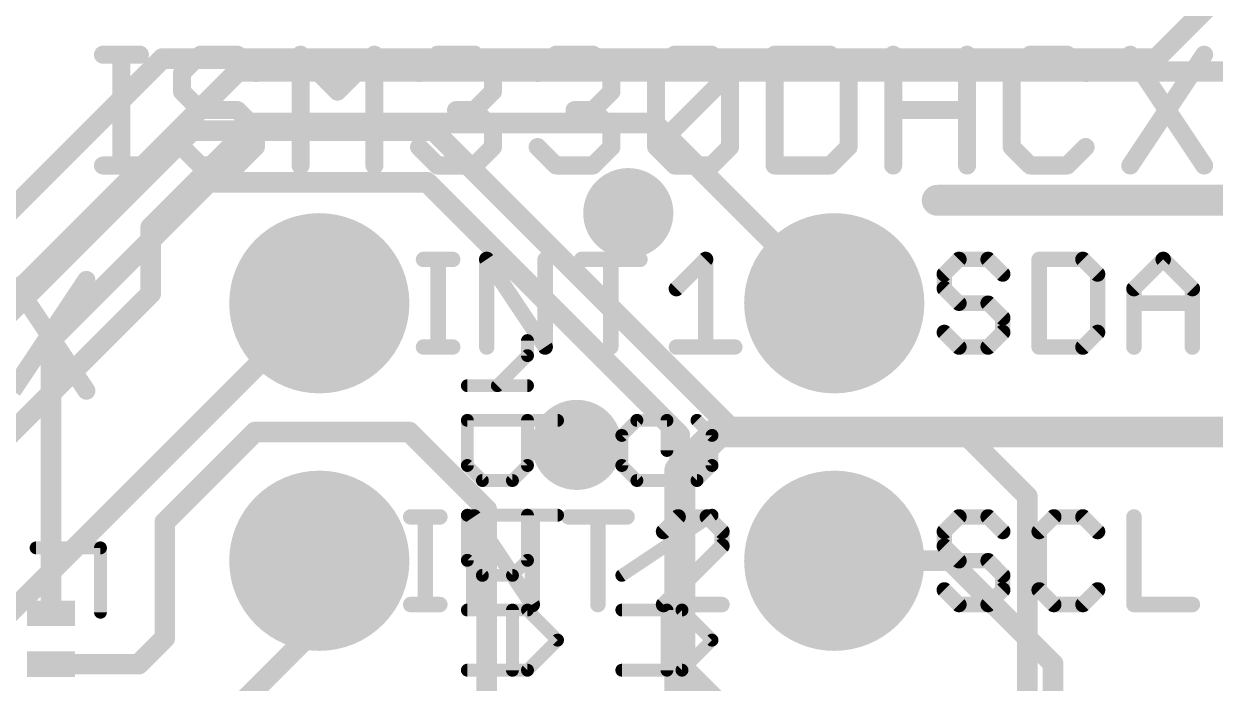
# Model space of a CAD drawing. Extents: x -6.4 to 50.9, y -4.9 to 29.2.
# Drawn here: x 28.83 to 40.59, y 11.49 to 18 of the extents above; entities that cross this region are included whole.
import ezdxf

# ---------------------------------------------------------------- set-up
doc = ezdxf.new("R2010")
doc.units = 0
for name, color, linetype in [('1', 12, 'CONTINUOUS'), ('16', 5, 'CONTINUOUS'), ('17', 110, 'CONTINUOUS'), ('18', 110, 'CONTINUOUS'), ('21', 40, 'CONTINUOUS'), ('22', 6, 'CONTINUOUS')]:
    doc.layers.add(name, color=color, linetype=linetype)

# ---------------------------------------------------------------- blocks, each defined once
blk = doc.blocks.new('ROUNDP')
at = {"const_width": 0.5}
blk.add_lwpolyline([(0, -0.25, 1), (0, 0.25, 1), (0, -0.25)], format="xyb", dxfattribs=at)
blk = doc.blocks.new('RECT')
blk.add_solid([(-0.5, -0.5), (0.5, -0.5), (-0.5, 0.5), (0.5, 0.5)])
blk = doc.blocks.new('ROUNDV')
at = {"const_width": 0.5}
blk.add_lwpolyline([(0, -0.25, 1), (0, 0.25, 1), (0, -0.25)], format="xyb", dxfattribs=at)

msp = doc.modelspace()

# ---------------------------------------------------------------- linework, layer by layer
at = {"layer": '1', "const_width": 0.2032}
for points in [[(41.402, 19.05), (40.005, 17.653)], [(27.9146, 15.367), (30.2006, 17.653)], [(30.2006, 17.653), (40.005, 17.653)], [(30.4935, 16.9418), (28.44, 14.8883)], [(30.4935, 16.9418), (32.8795, 16.9418)], [(32.8795, 16.9418), (35.8513, 13.97)], [(30.6578, 16.4338), (29.1025, 14.8785)], [(30.6578, 16.4338), (32.8128, 16.4338)], [(32.8128, 16.4338), (35.306, 13.9406)], [(29.1025, 12.18), (29.1025, 14.8785)], [(30.226, 13.081), (31.115, 13.97)], [(31.115, 13.97), (32.639, 13.97)], [(32.639, 13.97), (33.401, 13.208)], [(35.306, 13.9406), (35.306, 11.684)], [(35.8513, 13.97), (38.1, 13.97)], [(38.735, 13.335), (38.1, 13.97)], [(38.735, 6.985), (38.735, 13.335)], [(33.401, 13.208), (33.401, 11.049)], [(30.226, 11.938), (30.226, 13.081)], [(31.75, 12.065), (31.75, 12.7)], [(31.75, 12.065), (30.865, 11.18)], [(29.968, 11.68), (30.226, 11.938)], [(29.1025, 11.68), (29.968, 11.68)], [(35.306, 11.684), (36.83, 10.16)]]:
    msp.add_lwpolyline(points, dxfattribs=at)
at = {"layer": '1', "const_width": 0.1016}
for points in [[(30.2006, 17.7038, 1), (30.2006, 17.6022)], [(30.2365, 17.6171, 1), (30.1647, 17.6889)], [(40.005, 17.6022, 1), (40.005, 17.7038)], [(39.9691, 17.6889, 1), (40.0409, 17.6171)], [(30.4935, 16.9926, 1), (30.4935, 16.891)], [(30.5294, 16.9059, 1), (30.4576, 16.9777)], [(32.9154, 16.9777, 1), (32.8436, 16.9059)], [(32.8795, 16.891, 1), (32.8795, 16.9926)], [(30.6578, 16.4846, 1), (30.6578, 16.383)], [(30.6937, 16.3979, 1), (30.6219, 16.4697)], [(32.8487, 16.4697, 1), (32.7768, 16.3979)], [(32.8128, 16.383, 1), (32.8128, 16.4846)], [(29.1533, 14.8785, 1), (29.0517, 14.8785)], [(29.0666, 14.9144, 1), (29.1384, 14.8426)], [(31.115, 14.0208, 1), (31.115, 13.9192)], [(31.1509, 13.9341, 1), (31.0791, 14.0059)], [(32.6749, 14.0059, 1), (32.6031, 13.9341)], [(32.639, 13.9192, 1), (32.639, 14.0208)], [(35.3568, 13.9406, 1), (35.2552, 13.9406)], [(35.2701, 13.9046, 1), (35.3419, 13.9765)], [(35.8513, 14.0208, 1), (35.8513, 13.9192)], [(35.8154, 13.9341, 1), (35.8872, 14.0059)], [(38.1359, 14.0059, 1), (38.0641, 13.9341)], [(38.1, 13.9192, 1), (38.1, 14.0208)], [(38.7858, 13.335, 1), (38.6842, 13.335)], [(38.6991, 13.2991, 1), (38.7709, 13.3709)], [(33.4518, 13.208, 1), (33.3502, 13.208)], [(33.3651, 13.1721, 1), (33.4369, 13.2439)], [(30.2768, 13.081, 1), (30.1752, 13.081)], [(30.1901, 13.1169, 1), (30.2619, 13.0451)], [(31.8008, 12.7, 1), (31.6992, 12.7)], [(29.0517, 12.18, 1), (29.1533, 12.18)], [(31.6992, 12.065, 1), (31.8008, 12.065)], [(31.7859, 12.0291, 1), (31.7141, 12.1009)], [(30.1752, 11.938, 1), (30.2768, 11.938)], [(30.2619, 11.9021, 1), (30.1901, 11.9739)], [(29.1025, 11.7308, 1), (29.1025, 11.6292)], [(29.9321, 11.7159, 1), (30.0039, 11.6441)], [(29.968, 11.6292, 1), (29.968, 11.7308)], [(35.3419, 11.7199, 1), (35.2701, 11.6481)], [(35.2552, 11.684, 1), (35.3568, 11.684)]]:
    msp.add_lwpolyline(points, format="xyb", dxfattribs=at)
at = {"layer": '16'}
for points, const_width in [([(30.9443, 17.526), (27.0927, 13.6743)], 0.2032), ([(30.9443, 17.526), (42.926, 17.526)], 0.2032), ([(31.115, 17.018), (30.0863, 15.9893)], 0.2032), ([(31.115, 17.018), (35.052, 17.018)], 0.2032), ([(35.052, 17.018), (36.83, 15.24)], 0.2032), ([(30.0863, 15.9893), (30.0863, 15.334)], 0.2032), ([(30.0863, 15.334), (26.1493, 11.397)], 0.2032), ([(26.416, 9.906), (31.75, 15.24)], 0.2032), ([(35.306, 13.589), (35.687, 13.97)], 0.3048), ([(43.561, 13.97), (35.687, 13.97)], 0.3048), ([(35.306, 10.16), (35.306, 13.589)], 0.3048), ([(37.973, 12.7), (36.83, 12.7)], 0.2032), ([(38.989, 11.684), (37.973, 12.7)], 0.2032), ([(38.989, 7.493), (38.989, 11.684)], 0.2032)]:
    msp.add_lwpolyline(points, dxfattribs=dict(at, const_width=const_width))
for points, const_width in [([(30.9443, 17.5768, 1), (30.9443, 17.4752)], 0.1016), ([(30.9802, 17.4901, 1), (30.9084, 17.5619)], 0.1016), ([(31.115, 17.0688, 1), (31.115, 16.9672)], 0.1016), ([(31.1509, 16.9821, 1), (31.0791, 17.0539)], 0.1016), ([(35.0879, 17.0539, 1), (35.0161, 16.9821)], 0.1016), ([(35.052, 16.9672, 1), (35.052, 17.0688)], 0.1016), ([(30.1371, 15.9893, 1), (30.0355, 15.9893)], 0.1016), ([(30.0504, 16.0252, 1), (30.1222, 15.9534)], 0.1016), ([(30.1222, 15.2981, 1), (30.0504, 15.3699)], 0.1016), ([(30.0355, 15.334, 1), (30.1371, 15.334)], 0.1016), ([(31.7859, 15.2041, 1), (31.7141, 15.2759)], 0.1016), ([(36.7941, 15.2041, 1), (36.8659, 15.2759)], 0.1016), ([(35.687, 14.0462, 1), (35.687, 13.8938)], 0.1524), ([(35.7409, 13.9161, 1), (35.6331, 14.0239)], 0.1524), ([(35.3822, 13.589, 1), (35.2298, 13.589)], 0.1524), ([(35.2521, 13.6429, 1), (35.3599, 13.5351)], 0.1524), ([(36.83, 12.7508, 1), (36.83, 12.6492)], 0.1016), ([(38.0089, 12.7359, 1), (37.9371, 12.6641)], 0.1016), ([(37.973, 12.6492, 1), (37.973, 12.7508)], 0.1016), ([(39.0398, 11.684, 1), (38.9382, 11.684)], 0.1016), ([(38.9531, 11.6481, 1), (39.0249, 11.7199)], 0.1016)]:
    msp.add_lwpolyline(points, format="xyb", dxfattribs=dict(at, const_width=const_width))
at = {"layer": '21'}
for points, const_width in [([(29.6158, 17.7365, 1), (29.6158, 17.6476)], 0.0889), ([(29.8424, 17.692, 1), (29.7535, 17.692)], 0.0889), ([(29.9802, 17.6476, 1), (29.9802, 17.7365)], 0.0889), ([(30.5776, 17.7365, 1), (30.5776, 17.6476)], 0.0889), ([(30.609, 17.6606, 1), (30.5462, 17.7235)], 0.0889), ([(30.9734, 17.7235, 1), (30.9105, 17.6606)], 0.0889), ([(30.942, 17.6476, 1), (30.942, 17.7365)], 0.0889), ([(31.6092, 17.692, 1), (31.5203, 17.692)], 0.0889), ([(31.5962, 17.7235, 1), (31.5334, 17.6606)], 0.0889), ([(32.338, 17.692, 1), (32.2491, 17.692)], 0.0889), ([(32.325, 17.6606, 1), (32.2621, 17.7235)], 0.0889), ([(32.9164, 17.7365, 1), (32.9164, 17.6476)], 0.0889), ([(32.9478, 17.6606, 1), (32.885, 17.7235)], 0.0889), ([(33.3122, 17.7235, 1), (33.2493, 17.6606)], 0.0889), ([(33.2808, 17.6476, 1), (33.2808, 17.7365)], 0.0889), ([(34.0858, 17.7365, 1), (34.0858, 17.6476)], 0.0889), ([(34.1172, 17.6606, 1), (34.0543, 17.7235)], 0.0889), ([(34.4816, 17.7235, 1), (34.4187, 17.6606)], 0.0889), ([(34.4502, 17.6476, 1), (34.4502, 17.7365)], 0.0889), ([(35.2552, 17.7365, 1), (35.2552, 17.6476)], 0.0889), ([(35.2866, 17.6606, 1), (35.2237, 17.7235)], 0.0889), ([(35.651, 17.7235, 1), (35.5881, 17.6606)], 0.0889), ([(35.6196, 17.6476, 1), (35.6196, 17.7365)], 0.0889), ([(36.2424, 17.7365, 1), (36.2424, 17.6476)], 0.0889), ([(36.2868, 17.692, 1), (36.1979, 17.692)], 0.0889), ([(36.8204, 17.7235, 1), (36.7575, 17.6606)], 0.0889), ([(36.7889, 17.6476, 1), (36.7889, 17.7365)], 0.0889), ([(37.4562, 17.692, 1), (37.3673, 17.692)], 0.0889), ([(38.185, 17.692, 1), (38.0961, 17.692)], 0.0889), ([(38.7634, 17.7365, 1), (38.7634, 17.6476)], 0.0889), ([(38.7948, 17.6606, 1), (38.7319, 17.7235)], 0.0889), ([(39.1592, 17.7235, 1), (39.0963, 17.6606)], 0.0889), ([(39.1277, 17.6476, 1), (39.1277, 17.7365)], 0.0889), ([(39.7876, 17.7167, 1), (39.7136, 17.6674)], 0.0889), ([(40.5163, 17.6674, 1), (40.4423, 17.7167)], 0.0889), ([(30.4399, 17.5098, 1), (30.351, 17.5098)], 0.0889), ([(30.364, 17.5413, 1), (30.4268, 17.4784)], 0.0889), ([(31.0927, 17.4784, 1), (31.1556, 17.5413)], 0.0889), ([(32.7028, 17.5413, 1), (32.7656, 17.4784)], 0.0889), ([(33.5074, 17.5098, 1), (33.4185, 17.5098)], 0.0889), ([(33.4315, 17.4784, 1), (33.4944, 17.5413)], 0.0889), ([(33.8722, 17.5413, 1), (33.935, 17.4784)], 0.0889), ([(34.6768, 17.5098, 1), (34.5879, 17.5098)], 0.0889), ([(34.6009, 17.4784, 1), (34.6638, 17.5413)], 0.0889), ([(35.1174, 17.5098, 1), (35.0285, 17.5098)], 0.0889), ([(35.0416, 17.5413, 1), (35.1044, 17.4784)], 0.0889), ([(35.8462, 17.5098, 1), (35.7573, 17.5098)], 0.0889), ([(35.8332, 17.4784, 1), (35.7703, 17.5413)], 0.0889), ([(35.7703, 17.4784, 1), (35.8332, 17.5413)], 0.0889), ([(37.0156, 17.5098, 1), (36.9267, 17.5098)], 0.0889), ([(36.9397, 17.4784, 1), (37.0026, 17.5413)], 0.0889), ([(38.5497, 17.5413, 1), (38.6126, 17.4784)], 0.0889), ([(38.6256, 17.5098, 1), (38.5367, 17.5098)], 0.0889), ([(39.2785, 17.4784, 1), (39.3414, 17.5413)], 0.0889), ([(30.4268, 17.3591, 1), (30.364, 17.2962)], 0.0889), ([(31.8977, 17.3591, 1), (31.9606, 17.2962)], 0.0889), ([(31.8977, 17.2962, 1), (31.9606, 17.3591)], 0.0889), ([(33.4944, 17.2962, 1), (33.4315, 17.3591)], 0.0889), ([(34.6638, 17.2962, 1), (34.6009, 17.3591)], 0.0889), ([(30.351, 17.3277, 1), (30.4399, 17.3277)], 0.0889), ([(33.4185, 17.3277, 1), (33.5074, 17.3277)], 0.0889), ([(34.5879, 17.3277, 1), (34.6768, 17.3277)], 0.0889), ([(30.5776, 17.1899, 1), (30.5776, 17.101)], 0.0889), ([(30.5462, 17.114, 1), (30.609, 17.1769)], 0.0889), ([(30.9734, 17.1769, 1), (30.9105, 17.114)], 0.0889), ([(30.942, 17.101, 1), (30.942, 17.1899)], 0.0889), ([(33.0986, 17.1899, 1), (33.0986, 17.101)], 0.0889), ([(33.3122, 17.1769, 1), (33.2493, 17.114)], 0.0889), ([(33.2493, 17.1769, 1), (33.3122, 17.114)], 0.0889), ([(33.2808, 17.101, 1), (33.2808, 17.1899)], 0.0889), ([(34.268, 17.1899, 1), (34.268, 17.101)], 0.0889), ([(34.4816, 17.1769, 1), (34.4187, 17.114)], 0.0889), ([(34.4187, 17.1769, 1), (34.4816, 17.114)], 0.0889), ([(34.4502, 17.101, 1), (34.4502, 17.1899)], 0.0889), ([(37.4118, 17.1899, 1), (37.4118, 17.101)], 0.0889), ([(38.1405, 17.101, 1), (38.1405, 17.1899)], 0.0889), ([(31.1686, 16.9633, 1), (31.0797, 16.9633)], 0.0889), ([(33.5074, 16.9633, 1), (33.4185, 16.9633)], 0.0889), ([(34.6768, 16.9633, 1), (34.5879, 16.9633)], 0.0889), ([(31.0927, 16.9318, 1), (31.1556, 16.9947)], 0.0889), ([(33.4315, 16.9318, 1), (33.4944, 16.9947)], 0.0889), ([(34.6009, 16.9318, 1), (34.6638, 16.9947)], 0.0889), ([(30.4268, 16.8125, 1), (30.364, 16.7497)], 0.0889), ([(31.0797, 16.7811, 1), (31.1686, 16.7811)], 0.0889), ([(31.1556, 16.7497, 1), (31.0927, 16.8125)], 0.0889), ([(32.7656, 16.8125, 1), (32.7028, 16.7497)], 0.0889), ([(33.4185, 16.7811, 1), (33.5074, 16.7811)], 0.0889), ([(33.4944, 16.7497, 1), (33.4315, 16.8125)], 0.0889), ([(33.935, 16.8125, 1), (33.8722, 16.7497)], 0.0889), ([(34.5879, 16.7811, 1), (34.6768, 16.7811)], 0.0889), ([(34.6638, 16.7497, 1), (34.6009, 16.8125)], 0.0889), ([(35.1044, 16.8125, 1), (35.0416, 16.7497)], 0.0889), ([(35.0416, 16.8125, 1), (35.1044, 16.7497)], 0.0889), ([(35.0285, 16.7811, 1), (35.1174, 16.7811)], 0.0889), ([(35.7573, 16.7811, 1), (35.8462, 16.7811)], 0.0889), ([(35.8332, 16.7497, 1), (35.7703, 16.8125)], 0.0889), ([(36.9267, 16.7811, 1), (37.0156, 16.7811)], 0.0889), ([(37.0026, 16.7497, 1), (36.9397, 16.8125)], 0.0889), ([(38.6126, 16.8125, 1), (38.5497, 16.7497)], 0.0889), ([(38.5367, 16.7811, 1), (38.6256, 16.7811)], 0.0889), ([(39.3414, 16.7497, 1), (39.2785, 16.8125)], 0.0889), ([(29.6158, 16.6434, 1), (29.6158, 16.5544)], 0.0889), ([(29.7535, 16.5989, 1), (29.8424, 16.5989)], 0.0889), ([(29.9802, 16.5544, 1), (29.9802, 16.6434)], 0.0889), ([(30.5776, 16.6434, 1), (30.5776, 16.5544)], 0.0889), ([(30.5462, 16.5675, 1), (30.609, 16.6303)], 0.0889), ([(30.9105, 16.6303, 1), (30.9734, 16.5675)], 0.0889), ([(30.942, 16.5544, 1), (30.942, 16.6434)], 0.0889), ([(31.5203, 16.5989, 1), (31.6092, 16.5989)], 0.0889), ([(32.2491, 16.5989, 1), (32.338, 16.5989)], 0.0889), ([(32.9164, 16.6434, 1), (32.9164, 16.5544)], 0.0889), ([(32.885, 16.5675, 1), (32.9478, 16.6303)], 0.0889), ([(33.2493, 16.6303, 1), (33.3122, 16.5675)], 0.0889), ([(33.2808, 16.5544, 1), (33.2808, 16.6434)], 0.0889), ([(34.0858, 16.6434, 1), (34.0858, 16.5544)], 0.0889), ([(34.0543, 16.5675, 1), (34.1172, 16.6303)], 0.0889), ([(34.4187, 16.6303, 1), (34.4816, 16.5675)], 0.0889), ([(34.4502, 16.5544, 1), (34.4502, 16.6434)], 0.0889), ([(35.2552, 16.6434, 1), (35.2552, 16.5544)], 0.0889), ([(35.2237, 16.5675, 1), (35.2866, 16.6303)], 0.0889), ([(35.5881, 16.6303, 1), (35.651, 16.5675)], 0.0889), ([(35.6196, 16.5544, 1), (35.6196, 16.6434)], 0.0889), ([(36.2424, 16.6434, 1), (36.2424, 16.5544)], 0.0889), ([(36.1979, 16.5989, 1), (36.2868, 16.5989)], 0.0889), ([(36.7575, 16.6303, 1), (36.8204, 16.5675)], 0.0889), ([(36.7889, 16.5544, 1), (36.7889, 16.6434)], 0.0889), ([(37.3673, 16.5989, 1), (37.4562, 16.5989)], 0.0889), ([(38.0961, 16.5989, 1), (38.185, 16.5989)], 0.0889), ([(38.7634, 16.6434, 1), (38.7634, 16.5544)], 0.0889), ([(38.7319, 16.5675, 1), (38.7948, 16.6303)], 0.0889), ([(39.0963, 16.6303, 1), (39.1592, 16.5675)], 0.0889), ([(39.1277, 16.5544, 1), (39.1277, 16.6434)], 0.0889), ([(39.7136, 16.6236, 1), (39.7876, 16.5742)], 0.0889), ([(40.4423, 16.5742, 1), (40.5163, 16.6236)], 0.0889), ([(37.846, 16.3322, 1), (37.846, 16.1798)], 0.1524), ([(32.7781, 15.7106, 1), (32.7781, 15.6344)], 0.0762), ([(32.9602, 15.6725, 1), (32.884, 15.6725)], 0.0762), ([(33.0662, 15.6344, 1), (33.0662, 15.7106)], 0.0762), ([(33.4335, 15.6937, 1), (33.3701, 15.6514)], 0.0762), ([(33.4399, 15.6725, 1), (33.3637, 15.6725)], 0.0762), ([(34.0161, 15.6725, 1), (33.9399, 15.6725)], 0.0762), ([(34.3373, 15.7106, 1), (34.3373, 15.6344)], 0.0762), ([(34.6635, 15.6725, 1), (34.5873, 15.6725)], 0.0762), ([(34.9135, 15.6344, 1), (34.9135, 15.7106)], 0.0762), ([(35.599, 15.6725, 1), (35.5228, 15.6725)], 0.0762), ([(35.5879, 15.6456, 1), (35.534, 15.6995)], 0.0762), ([(38.06, 15.7106, 1), (38.06, 15.6344)], 0.0762), ([(38.0869, 15.6456, 1), (38.033, 15.6995)], 0.0762), ([(38.375, 15.6995, 1), (38.3211, 15.6456)], 0.0762), ([(38.3481, 15.6344, 1), (38.3481, 15.7106)], 0.0762), ([(38.8895, 15.6725, 1), (38.8133, 15.6725)], 0.0762), ([(38.8514, 15.7106, 1), (38.8514, 15.6344)], 0.0762), ([(39.3106, 15.6995, 1), (39.2567, 15.6456)], 0.0762), ([(39.2836, 15.6344, 1), (39.2836, 15.7106)], 0.0762), ([(40.102, 15.6995, 1), (40.0481, 15.6456)], 0.0762), ([(40.102, 15.6456, 1), (40.0481, 15.6995)], 0.0762), ([(29.4891, 15.4459, 1), (29.4152, 15.4952)], 0.0889), ([(37.954, 15.5285, 1), (37.8778, 15.5285)], 0.0762), ([(37.889, 15.5554, 1), (37.9429, 15.5015)], 0.0762), ([(38.4652, 15.5015, 1), (38.5191, 15.5554)], 0.0762), ([(39.4658, 15.5285, 1), (39.3896, 15.5285)], 0.0762), ([(39.4007, 15.5015, 1), (39.4546, 15.5554)], 0.0762), ([(35.2459, 15.4114, 1), (35.2997, 15.3575)], 0.0762), ([(37.9429, 15.4114, 1), (37.889, 15.3575)], 0.0762), ([(37.8778, 15.3844, 1), (37.954, 15.3844)], 0.0762), ([(39.76, 15.4114, 1), (39.8139, 15.3575)], 0.0762), ([(39.8251, 15.3844, 1), (39.7489, 15.3844)], 0.0762), ([(40.4013, 15.3844, 1), (40.3251, 15.3844)], 0.0762), ([(40.3362, 15.3575, 1), (40.3901, 15.4114)], 0.0762), ([(38.06, 15.2785, 1), (38.06, 15.2023)], 0.0762), ([(38.033, 15.2134, 1), (38.0869, 15.2673)], 0.0762), ([(38.375, 15.2673, 1), (38.3211, 15.2134)], 0.0762), ([(38.3481, 15.2023, 1), (38.3481, 15.2785)], 0.0762), ([(39.787, 15.2785, 1), (39.787, 15.2023)], 0.0762), ([(40.3632, 15.2023, 1), (40.3632, 15.2785)], 0.0762), ([(38.5302, 15.0963, 1), (38.454, 15.0963)], 0.0762), ([(38.4652, 15.0694, 1), (38.5191, 15.1233)], 0.0762), ([(37.9429, 14.9792, 1), (37.889, 14.9253)], 0.0762), ([(38.454, 14.9523, 1), (38.5302, 14.9523)], 0.0762), ([(38.5191, 14.9253, 1), (38.4652, 14.9792)], 0.0762), ([(39.3896, 14.9523, 1), (39.4658, 14.9523)], 0.0762), ([(39.4546, 14.9253, 1), (39.4007, 14.9792)], 0.0762), ([(32.7781, 14.8463, 1), (32.7781, 14.7701)], 0.0762), ([(32.884, 14.8082, 1), (32.9602, 14.8082)], 0.0762), ([(33.0662, 14.7701, 1), (33.0662, 14.8463)], 0.0762), ([(33.3637, 14.8082, 1), (33.4399, 14.8082)], 0.0762), ([(33.9399, 14.8082, 1), (34.0161, 14.8082)], 0.0762), ([(33.9463, 14.7871, 1), (34.0097, 14.8293)], 0.0762), ([(34.5873, 14.8082, 1), (34.6635, 14.8082)], 0.0762), ([(35.2728, 14.8463, 1), (35.2728, 14.7701)], 0.0762), ([(35.5228, 14.8082, 1), (35.599, 14.8082)], 0.0762), ([(35.849, 14.7701, 1), (35.849, 14.8463)], 0.0762), ([(38.06, 14.8463, 1), (38.06, 14.7701)], 0.0762), ([(38.033, 14.7813, 1), (38.0869, 14.8351)], 0.0762), ([(38.3211, 14.8351, 1), (38.375, 14.7813)], 0.0762), ([(38.3481, 14.7701, 1), (38.3481, 14.8463)], 0.0762), ([(38.8514, 14.8463, 1), (38.8514, 14.7701)], 0.0762), ([(38.8133, 14.8082, 1), (38.8895, 14.8082)], 0.0762), ([(39.2567, 14.8351, 1), (39.3106, 14.7813)], 0.0762), ([(39.2836, 14.7701, 1), (39.2836, 14.8463)], 0.0762), ([(39.7489, 14.8082, 1), (39.8251, 14.8082)], 0.0762), ([(40.3251, 14.8082, 1), (40.4013, 14.8082)], 0.0762), ([(29.4152, 14.3527, 1), (29.4891, 14.4021)], 0.0889), ([(32.6511, 13.1706, 1), (32.6511, 13.0944)], 0.0762), ([(32.8332, 13.1325, 1), (32.757, 13.1325)], 0.0762), ([(32.9392, 13.0944, 1), (32.9392, 13.1706)], 0.0762), ([(33.3065, 13.1537, 1), (33.2431, 13.1114)], 0.0762), ([(33.3129, 13.1325, 1), (33.2367, 13.1325)], 0.0762), ([(33.8891, 13.1325, 1), (33.8129, 13.1325)], 0.0762), ([(34.2103, 13.1706, 1), (34.2103, 13.0944)], 0.0762), ([(34.5365, 13.1325, 1), (34.4603, 13.1325)], 0.0762), ([(34.7865, 13.0944, 1), (34.7865, 13.1706)], 0.0762), ([(35.2899, 13.1706, 1), (35.2899, 13.0944)], 0.0762), ([(35.3168, 13.1056, 1), (35.2629, 13.1595)], 0.0762), ([(35.6049, 13.1595, 1), (35.551, 13.1056)], 0.0762), ([(35.578, 13.0944, 1), (35.578, 13.1706)], 0.0762), ([(38.06, 13.1706, 1), (38.06, 13.0944)], 0.0762), ([(38.0869, 13.1056, 1), (38.033, 13.1595)], 0.0762), ([(38.375, 13.1595, 1), (38.3211, 13.1056)], 0.0762), ([(38.3481, 13.0944, 1), (38.3481, 13.1706)], 0.0762), ([(38.9955, 13.1706, 1), (38.9955, 13.0944)], 0.0762), ([(39.0224, 13.1056, 1), (38.9686, 13.1595)], 0.0762), ([(39.3106, 13.1595, 1), (39.2567, 13.1056)], 0.0762), ([(39.2836, 13.0944, 1), (39.2836, 13.1706)], 0.0762), ([(39.8251, 13.1325, 1), (39.7489, 13.1325)], 0.0762), ([(35.1189, 13.0154, 1), (35.1727, 12.9615)], 0.0762), ([(35.7601, 12.9885, 1), (35.6839, 12.9885)], 0.0762), ([(35.6951, 12.9615, 1), (35.749, 13.0154)], 0.0762), ([(37.954, 12.9885, 1), (37.8778, 12.9885)], 0.0762), ([(37.889, 13.0154, 1), (37.9429, 12.9615)], 0.0762), ([(38.4652, 12.9615, 1), (38.5191, 13.0154)], 0.0762), ([(38.8895, 12.9885, 1), (38.8133, 12.9885)], 0.0762), ([(38.8245, 13.0154, 1), (38.8784, 12.9615)], 0.0762), ([(39.4007, 12.9615, 1), (39.4546, 13.0154)], 0.0762), ([(28.956, 12.8588, 1), (28.956, 12.7952)], 0.0635), ([(29.6227, 12.827, 1), (29.5593, 12.827)], 0.0635), ([(29.591, 12.7952, 1), (29.591, 12.8588)], 0.0635), ([(35.6839, 12.8444, 1), (35.7601, 12.8444)], 0.0762), ([(35.749, 12.8175, 1), (35.6951, 12.8714)], 0.0762), ([(37.9429, 12.8714, 1), (37.889, 12.8175)], 0.0762), ([(37.8778, 12.8444, 1), (37.954, 12.8444)], 0.0762), ([(38.06, 12.7385, 1), (38.06, 12.6623)], 0.0762), ([(38.033, 12.6734, 1), (38.0869, 12.7273)], 0.0762), ([(38.375, 12.7273, 1), (38.3211, 12.6734)], 0.0762), ([(38.3481, 12.6623, 1), (38.3481, 12.7385)], 0.0762), ([(38.5302, 12.5563, 1), (38.454, 12.5563)], 0.0762), ([(38.4652, 12.5294, 1), (38.5191, 12.5833)], 0.0762), ([(37.9429, 12.4392, 1), (37.889, 12.3853)], 0.0762), ([(38.5191, 12.3853, 1), (38.4652, 12.4392)], 0.0762), ([(38.8784, 12.4392, 1), (38.8245, 12.3853)], 0.0762), ([(39.4546, 12.3853, 1), (39.4007, 12.4392)], 0.0762), ([(32.6511, 12.3063, 1), (32.6511, 12.2301)], 0.0762), ([(32.9392, 12.2301, 1), (32.9392, 12.3063)], 0.0762), ([(35.1458, 12.3063, 1), (35.1458, 12.2301)], 0.0762), ([(35.722, 12.2301, 1), (35.722, 12.3063)], 0.0762), ([(38.06, 12.3063, 1), (38.06, 12.2301)], 0.0762), ([(38.3481, 12.2301, 1), (38.3481, 12.3063)], 0.0762), ([(38.454, 12.4123, 1), (38.5302, 12.4123)], 0.0762), ([(38.8133, 12.4123, 1), (38.8895, 12.4123)], 0.0762), ([(38.9955, 12.3063, 1), (38.9955, 12.2301)], 0.0762), ([(39.2836, 12.2301, 1), (39.2836, 12.3063)], 0.0762), ([(39.787, 12.3063, 1), (39.787, 12.2301)], 0.0762), ([(40.3632, 12.2301, 1), (40.3632, 12.3063)], 0.0762), ([(29.5593, 12.192, 1), (29.6227, 12.192)], 0.0635), ([(32.757, 12.2682, 1), (32.8332, 12.2682)], 0.0762), ([(33.2367, 12.2682, 1), (33.3129, 12.2682)], 0.0762), ([(33.8129, 12.2682, 1), (33.8891, 12.2682)], 0.0762), ([(33.8193, 12.2471, 1), (33.8827, 12.2893)], 0.0762), ([(34.4603, 12.2682, 1), (34.5365, 12.2682)], 0.0762), ([(35.1189, 12.2951, 1), (35.1727, 12.2413)], 0.0762), ([(38.033, 12.2413, 1), (38.0869, 12.2951)], 0.0762), ([(38.3211, 12.2951, 1), (38.375, 12.2413)], 0.0762), ([(38.9686, 12.2413, 1), (39.0224, 12.2951)], 0.0762), ([(39.2567, 12.2951, 1), (39.3106, 12.2413)], 0.0762), ([(39.7489, 12.2682, 1), (39.8251, 12.2682)], 0.0762)]:
    msp.add_lwpolyline(points, format="xyb", dxfattribs=dict(at, const_width=const_width))
for points, const_width in [([(29.6158, 17.692), (29.9802, 17.692)], 0.1778), ([(29.798, 16.5989), (29.798, 17.692)], 0.1778), ([(30.5776, 17.692), (30.3954, 17.5098)], 0.1778), ([(30.942, 17.692), (30.5776, 17.692)], 0.1778), ([(31.1242, 17.5098), (30.942, 17.692)], 0.1778), ([(31.5648, 16.5989), (31.5648, 17.692)], 0.1778), ([(31.5648, 17.692), (31.9292, 17.3277)], 0.1778), ([(31.9292, 17.3277), (32.2936, 17.692)], 0.1778), ([(32.2936, 17.692), (32.2936, 16.5989)], 0.1778), ([(32.7342, 17.5098), (32.9164, 17.692)], 0.1778), ([(32.9164, 17.692), (33.2808, 17.692)], 0.1778), ([(33.2808, 17.692), (33.4629, 17.5098)], 0.1778), ([(33.9036, 17.5098), (34.0858, 17.692)], 0.1778), ([(34.0858, 17.692), (34.4502, 17.692)], 0.1778), ([(34.4502, 17.692), (34.6323, 17.5098)], 0.1778), ([(35.073, 17.5098), (35.2552, 17.692)], 0.1778), ([(35.2552, 17.692), (35.6196, 17.692)], 0.1778), ([(35.6196, 17.692), (35.8017, 17.5098)], 0.1778), ([(36.2424, 17.692), (36.2424, 16.5989)], 0.1778), ([(36.7889, 17.692), (36.2424, 17.692)], 0.1778), ([(36.9711, 17.5098), (36.7889, 17.692)], 0.1778), ([(37.4118, 16.5989), (37.4118, 17.692)], 0.1778), ([(38.1405, 17.692), (38.1405, 16.5989)], 0.1778), ([(38.7634, 17.692), (38.5812, 17.5098)], 0.1778), ([(39.1277, 17.692), (38.7634, 17.692)], 0.1778), ([(39.3099, 17.5098), (39.1277, 17.692)], 0.1778), ([(39.7506, 17.692), (40.4793, 16.5989)], 0.1778), ([(40.4793, 17.692), (39.7506, 16.5989)], 0.1778), ([(30.3954, 17.5098), (30.3954, 17.3277)], 0.1778), ([(33.4629, 17.5098), (33.4629, 17.3277)], 0.1778), ([(34.6323, 17.5098), (34.6323, 17.3277)], 0.1778), ([(35.073, 16.7811), (35.073, 17.5098)], 0.1778), ([(35.073, 16.7811), (35.8017, 17.5098)], 0.1778), ([(35.8017, 17.5098), (35.8017, 16.7811)], 0.1778), ([(36.9711, 16.7811), (36.9711, 17.5098)], 0.1778), ([(38.5812, 17.5098), (38.5812, 16.7811)], 0.1778), ([(30.3954, 17.3277), (30.5776, 17.1455)], 0.1778), ([(33.4629, 17.3277), (33.2808, 17.1455)], 0.1778), ([(34.6323, 17.3277), (34.4502, 17.1455)], 0.1778), ([(30.5776, 17.1455), (30.942, 17.1455)], 0.1778), ([(30.942, 17.1455), (31.1242, 16.9633)], 0.1778), ([(33.2808, 17.1455), (33.0986, 17.1455)], 0.1778), ([(33.2808, 17.1455), (33.4629, 16.9633)], 0.1778), ([(34.4502, 17.1455), (34.268, 17.1455)], 0.1778), ([(34.4502, 17.1455), (34.6323, 16.9633)], 0.1778), ([(37.4118, 17.1455), (38.1405, 17.1455)], 0.1778), ([(31.1242, 16.9633), (31.1242, 16.7811)], 0.1778), ([(33.4629, 16.9633), (33.4629, 16.7811)], 0.1778), ([(34.6323, 16.9633), (34.6323, 16.7811)], 0.1778), ([(30.5776, 16.5989), (30.3954, 16.7811)], 0.1778), ([(31.1242, 16.7811), (30.942, 16.5989)], 0.1778), ([(32.9164, 16.5989), (32.7342, 16.7811)], 0.1778), ([(33.4629, 16.7811), (33.2808, 16.5989)], 0.1778), ([(34.0858, 16.5989), (33.9036, 16.7811)], 0.1778), ([(34.6323, 16.7811), (34.4502, 16.5989)], 0.1778), ([(35.2552, 16.5989), (35.073, 16.7811)], 0.1778), ([(35.8017, 16.7811), (35.6196, 16.5989)], 0.1778), ([(36.7889, 16.5989), (36.9711, 16.7811)], 0.1778), ([(38.5812, 16.7811), (38.7634, 16.5989)], 0.1778), ([(39.1277, 16.5989), (39.3099, 16.7811)], 0.1778), ([(29.6158, 16.5989), (29.9802, 16.5989)], 0.1778), ([(30.942, 16.5989), (30.5776, 16.5989)], 0.1778), ([(33.2808, 16.5989), (32.9164, 16.5989)], 0.1778), ([(34.4502, 16.5989), (34.0858, 16.5989)], 0.1778), ([(35.6196, 16.5989), (35.2552, 16.5989)], 0.1778), ([(36.2424, 16.5989), (36.7889, 16.5989)], 0.1778), ([(38.7634, 16.5989), (39.1277, 16.5989)], 0.1778), ([(40.767, 16.256), (37.846, 16.256)], 0.3048), ([(32.7781, 15.6725), (33.0662, 15.6725)], 0.1524), ([(32.9221, 14.8082), (32.9221, 15.6725)], 0.1524), ([(33.4018, 14.8082), (33.4018, 15.6725)], 0.1524), ([(33.4018, 15.6725), (33.978, 14.8082)], 0.1524), ([(33.978, 14.8082), (33.978, 15.6725)], 0.1524), ([(34.3373, 15.6725), (34.9135, 15.6725)], 0.1524), ([(34.6254, 14.8082), (34.6254, 15.6725)], 0.1524), ([(35.2728, 15.3844), (35.5609, 15.6725)], 0.1524), ([(35.5609, 15.6725), (35.5609, 14.8082)], 0.1524), ([(38.06, 15.6725), (37.9159, 15.5285)], 0.1524), ([(38.3481, 15.6725), (38.06, 15.6725)], 0.1524), ([(38.4921, 15.5285), (38.3481, 15.6725)], 0.1524), ([(38.8514, 15.6725), (38.8514, 14.8082)], 0.1524), ([(39.2836, 15.6725), (38.8514, 15.6725)], 0.1524), ([(39.4277, 15.5285), (39.2836, 15.6725)], 0.1524), ([(39.787, 15.3844), (40.0751, 15.6725)], 0.1524), ([(40.0751, 15.6725), (40.3632, 15.3844)], 0.1524), ([(28.7234, 15.4705), (29.4522, 14.3774)], 0.1778), ([(29.4522, 15.4705), (28.7234, 14.3774)], 0.1778), ([(37.9159, 15.5285), (37.9159, 15.3844)], 0.1524), ([(39.4277, 14.9523), (39.4277, 15.5285)], 0.1524), ([(37.9159, 15.3844), (38.06, 15.2404)], 0.1524), ([(39.787, 14.8082), (39.787, 15.3844)], 0.1524), ([(40.3632, 15.3844), (40.3632, 14.8082)], 0.1524), ([(38.06, 15.2404), (38.3481, 15.2404)], 0.1524), ([(38.3481, 15.2404), (38.4921, 15.0963)], 0.1524), ([(39.787, 15.2404), (40.3632, 15.2404)], 0.1524), ([(38.4921, 15.0963), (38.4921, 14.9523)], 0.1524), ([(38.06, 14.8082), (37.9159, 14.9523)], 0.1524), ([(38.4921, 14.9523), (38.3481, 14.8082)], 0.1524), ([(39.2836, 14.8082), (39.4277, 14.9523)], 0.1524), ([(32.7781, 14.8082), (33.0662, 14.8082)], 0.1524), ([(35.2728, 14.8082), (35.849, 14.8082)], 0.1524), ([(38.3481, 14.8082), (38.06, 14.8082)], 0.1524), ([(38.8514, 14.8082), (39.2836, 14.8082)], 0.1524), ([(32.6511, 13.1325), (32.9392, 13.1325)], 0.1524), ([(32.7951, 12.2682), (32.7951, 13.1325)], 0.1524), ([(33.2748, 12.2682), (33.2748, 13.1325)], 0.1524), ([(33.2748, 13.1325), (33.851, 12.2682)], 0.1524), ([(33.851, 12.2682), (33.851, 13.1325)], 0.1524), ([(34.2103, 13.1325), (34.7865, 13.1325)], 0.1524), ([(34.4984, 12.2682), (34.4984, 13.1325)], 0.1524), ([(35.2899, 13.1325), (35.1458, 12.9885)], 0.1524), ([(35.578, 13.1325), (35.2899, 13.1325)], 0.1524), ([(35.722, 12.9885), (35.578, 13.1325)], 0.1524), ([(38.06, 13.1325), (37.9159, 12.9885)], 0.1524), ([(38.3481, 13.1325), (38.06, 13.1325)], 0.1524), ([(38.4921, 12.9885), (38.3481, 13.1325)], 0.1524), ([(38.9955, 13.1325), (38.8514, 12.9885)], 0.1524), ([(39.2836, 13.1325), (38.9955, 13.1325)], 0.1524), ([(39.4277, 12.9885), (39.2836, 13.1325)], 0.1524), ([(39.787, 13.1325), (39.787, 12.2682)], 0.1524), ([(35.722, 12.8444), (35.722, 12.9885)], 0.1524), ([(37.9159, 12.9885), (37.9159, 12.8444)], 0.1524), ([(38.8514, 12.9885), (38.8514, 12.4123)], 0.1524), ([(28.956, 12.827), (29.591, 12.827)], 0.127), ([(29.591, 12.827), (29.591, 12.192)], 0.127), ([(35.1458, 12.2682), (35.722, 12.8444)], 0.1524), ([(37.9159, 12.8444), (38.06, 12.7004)], 0.1524), ([(38.06, 12.7004), (38.3481, 12.7004)], 0.1524), ([(38.3481, 12.7004), (38.4921, 12.5563)], 0.1524), ([(38.4921, 12.5563), (38.4921, 12.4123)], 0.1524), ([(38.06, 12.2682), (37.9159, 12.4123)], 0.1524), ([(38.4921, 12.4123), (38.3481, 12.2682)], 0.1524), ([(38.8514, 12.4123), (38.9955, 12.2682)], 0.1524), ([(39.2836, 12.2682), (39.4277, 12.4123)], 0.1524), ([(32.6511, 12.2682), (32.9392, 12.2682)], 0.1524), ([(35.722, 12.2682), (35.1458, 12.2682)], 0.1524), ([(38.3481, 12.2682), (38.06, 12.2682)], 0.1524), ([(38.9955, 12.2682), (39.2836, 12.2682)], 0.1524), ([(39.787, 12.2682), (40.3632, 12.2682)], 0.1524)]:
    msp.add_lwpolyline(points, dxfattribs=dict(at, const_width=const_width))
at = {"layer": '22', "const_width": 0.0635}
for points in [[(33.8354, 14.8719, 1), (33.7719, 14.8719)], [(33.7719, 14.7236, 1), (33.8354, 14.7236)], [(33.8261, 14.7012, 1), (33.7812, 14.7461)], [(33.2105, 14.4588, 1), (33.2105, 14.3953)], [(33.4846, 14.4495, 1), (33.5295, 14.4046)], [(33.8037, 14.3953, 1), (33.8037, 14.4588)], [(33.2105, 14.1165, 1), (33.2105, 14.053)], [(33.2423, 14.0847, 1), (33.1788, 14.0847)], [(33.8354, 14.0847, 1), (33.7719, 14.0847)], [(34.1003, 14.053, 1), (34.1003, 14.1165)], [(34.8828, 14.1165, 1), (34.8828, 14.053)], [(34.9052, 14.0623, 1), (34.8603, 14.1072)], [(35.2111, 14.0847, 1), (35.1476, 14.0847)], [(35.1794, 14.053, 1), (35.1794, 14.1165)], [(35.4984, 14.1072, 1), (35.4535, 14.0623)], [(34.7663, 13.9364, 1), (34.7028, 13.9364)], [(34.712, 13.9589, 1), (34.757, 13.914)], [(35.656, 13.9364, 1), (35.5925, 13.9364)], [(35.6018, 13.914, 1), (35.6467, 13.9589)], [(35.1476, 13.7881, 1), (35.2111, 13.7881)], [(33.233, 13.6623, 1), (33.188, 13.6174)], [(33.1788, 13.6398, 1), (33.2423, 13.6398)], [(33.7719, 13.6398, 1), (33.8354, 13.6398)], [(33.8261, 13.6174, 1), (33.7812, 13.6623)], [(34.757, 13.6623, 1), (34.712, 13.6174)], [(34.7028, 13.6398, 1), (34.7663, 13.6398)], [(35.5925, 13.6398, 1), (35.656, 13.6398)], [(35.6467, 13.6174, 1), (35.6018, 13.6623)], [(33.3588, 13.5233, 1), (33.3588, 13.4598)], [(33.3363, 13.4691, 1), (33.3812, 13.514)], [(33.6329, 13.514, 1), (33.6778, 13.4691)], [(33.6554, 13.4598, 1), (33.6554, 13.5233)], [(34.8828, 13.5233, 1), (34.8828, 13.4598)], [(34.8603, 13.4691, 1), (34.9052, 13.514)], [(35.4535, 13.514, 1), (35.4984, 13.4691)], [(35.476, 13.4598, 1), (35.476, 13.5233)], [(33.2423, 13.1492, 1), (33.1788, 13.1492)], [(33.2105, 13.1809, 1), (33.2105, 13.1174)], [(33.8354, 13.1492, 1), (33.7719, 13.1492)], [(34.1003, 13.1174, 1), (34.1003, 13.1809)], [(35.6419, 13.1228, 1), (35.6066, 13.1756)], [(33.233, 12.7268, 1), (33.188, 12.6819)], [(33.1788, 12.7043, 1), (33.2423, 12.7043)], [(33.7719, 12.7043, 1), (33.8354, 12.7043)], [(33.8261, 12.6819, 1), (33.7812, 12.7268)], [(33.3588, 12.5878, 1), (33.3588, 12.5243)], [(33.3363, 12.5336, 1), (33.3812, 12.5785)], [(33.6329, 12.5785, 1), (33.6778, 12.5336)], [(33.6554, 12.5243, 1), (33.6554, 12.5878)], [(34.7169, 12.5824, 1), (34.7521, 12.5296)], [(33.2105, 12.2454, 1), (33.2105, 12.1819)], [(33.6871, 12.2137, 1), (33.6236, 12.2137)], [(33.8261, 12.2361, 1), (33.7812, 12.1912)], [(33.8037, 12.1819, 1), (33.8037, 12.2454)], [(34.7345, 12.2454, 1), (34.7345, 12.1819)], [(35.2111, 12.2137, 1), (35.1476, 12.2137)], [(35.3501, 12.2361, 1), (35.3052, 12.1912)], [(35.3277, 12.1819, 1), (35.3277, 12.2454)], [(34.1227, 11.8946, 1), (34.0778, 11.9395)], [(34.0778, 11.8946, 1), (34.1227, 11.9395)], [(35.6467, 11.8946, 1), (35.6018, 11.9395)], [(35.6018, 11.8946, 1), (35.6467, 11.9395)], [(33.2105, 11.6523, 1), (33.2105, 11.5887)], [(33.6236, 11.6205, 1), (33.6871, 11.6205)], [(33.7812, 11.643, 1), (33.8261, 11.598)], [(33.8037, 11.5887, 1), (33.8037, 11.6523)], [(34.7345, 11.6523, 1), (34.7345, 11.5887)], [(35.1476, 11.6205, 1), (35.2111, 11.6205)], [(35.3052, 11.643, 1), (35.3501, 11.598)], [(35.3277, 11.5887, 1), (35.3277, 11.6523)]]:
    msp.add_lwpolyline(points, format="xyb", dxfattribs=at)
at = {"layer": '22', "const_width": 0.127}
for points in [[(33.8037, 14.7236), (33.8037, 14.8719)], [(33.5071, 14.4271), (33.8037, 14.7236)], [(33.2105, 14.4271), (33.8037, 14.4271)], [(34.1003, 14.0847), (33.2105, 14.0847)], [(33.2105, 14.0847), (33.2105, 13.6398)], [(33.8037, 13.6398), (33.8037, 14.0847)], [(34.7345, 13.9364), (34.8828, 14.0847)], [(34.8828, 14.0847), (35.1794, 14.0847)], [(35.1794, 14.0847), (35.1794, 13.7881)], [(35.476, 14.0847), (35.6243, 13.9364)], [(34.7345, 13.6398), (34.7345, 13.9364)], [(35.6243, 13.9364), (35.6243, 13.6398)], [(33.2105, 13.6398), (33.3588, 13.4915)], [(33.6554, 13.4915), (33.8037, 13.6398)], [(34.8828, 13.4915), (34.7345, 13.6398)], [(35.6243, 13.6398), (35.476, 13.4915)], [(33.3588, 13.4915), (33.6554, 13.4915)], [(35.476, 13.4915), (34.8828, 13.4915)], [(34.1003, 13.1492), (33.2105, 13.1492)], [(33.2105, 13.1492), (33.2105, 12.7043)], [(33.8037, 12.7043), (33.8037, 13.1492)], [(34.7345, 12.556), (35.6243, 13.1492)], [(33.2105, 12.7043), (33.3588, 12.556)], [(33.6554, 12.556), (33.8037, 12.7043)], [(33.3588, 12.556), (33.6554, 12.556)], [(33.8037, 12.2137), (33.2105, 12.2137)], [(33.6554, 11.6205), (33.6554, 12.2137)], [(34.1003, 11.9171), (33.8037, 12.2137)], [(35.3277, 12.2137), (34.7345, 12.2137)], [(35.1794, 11.6205), (35.1794, 12.2137)], [(35.6243, 11.9171), (35.3277, 12.2137)], [(33.8037, 11.6205), (34.1003, 11.9171)], [(35.3277, 11.6205), (35.6243, 11.9171)], [(33.2105, 11.6205), (33.8037, 11.6205)], [(34.7345, 11.6205), (35.3277, 11.6205)]]:
    msp.add_lwpolyline(points, dxfattribs=at)

# ---------------------------------------------------------------- block references
at = {"layer": '1', "xscale": 0.475, "yscale": 0.25, "rotation": 180}
for p in [(29.1025, 12.18), (29.1025, 11.68)]:
    msp.add_blockref('RECT', p, dxfattribs=at)
at = {"layer": '17', "xscale": 1.778, "yscale": 1.778}
for p in [(31.75, 15.24), (31.75, 15.24), (36.83, 15.24), (36.83, 15.24), (31.75, 12.7), (31.75, 12.7), (36.83, 12.7), (36.83, 12.7)]:
    msp.add_blockref('ROUNDP', p, dxfattribs=at)
at = {"layer": '18', "xscale": 0.889, "yscale": 0.889}
for p in [(34.798, 16.129), (34.798, 16.129), (34.29, 13.843), (34.29, 13.843)]:
    msp.add_blockref('ROUNDV', p, dxfattribs=at)

doc.saveas('drawing.dxf')
